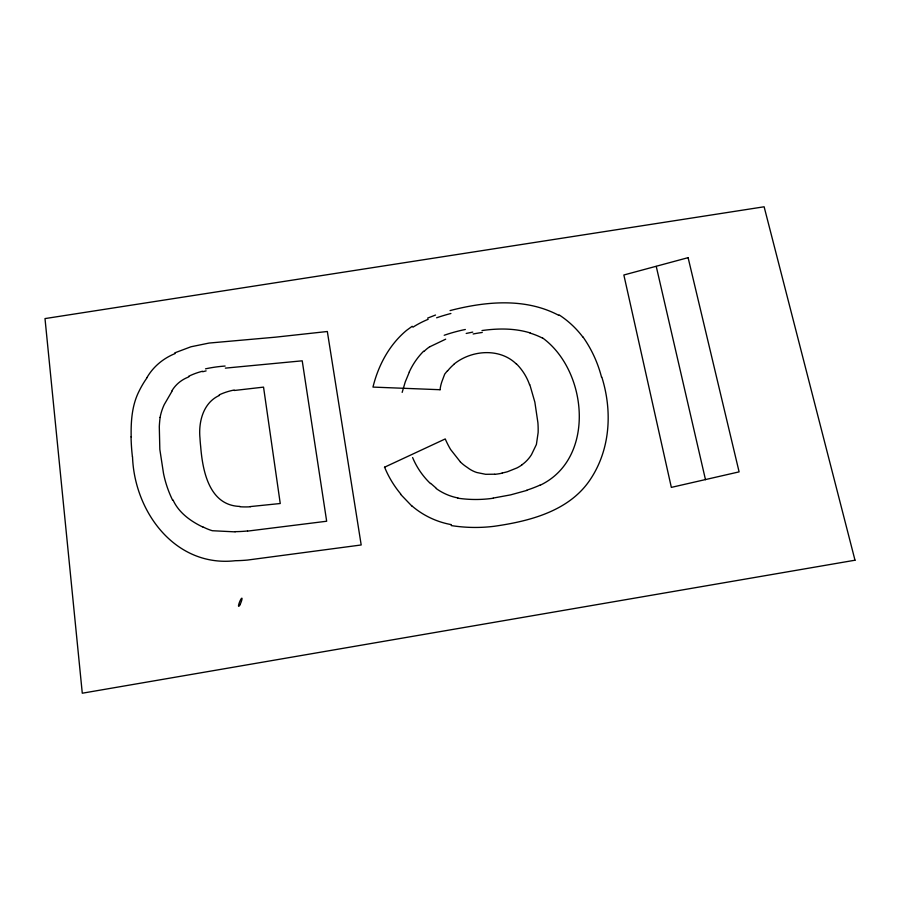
<?xml version="1.0" encoding="UTF-8"?>
<svg xmlns="http://www.w3.org/2000/svg" width="900" height="900" viewBox="0 0 900 900"><rect width="100%" height="100%" fill="white"/><g stroke="black" fill="none" stroke-linecap="round" stroke-linejoin="round"><path stroke-width="1.35" d="M402.165 392.4L405.225 382.016L409.331 372.082M172.013 391.219L164.25 404.584A62.663 58.331 26 0 0 160.076 417.465M447.525 370.631L444.713 374.108L441.968 381.409A42.053 40.297 1.3 0 0 440.055 389.723M423.934 351.495L424.856 350.629A39.454 37.395 -3.9 0 1 429.93 346.59M453.69 364.387C470.959 350.066 499.601 347.546 516.33 364.005M521.775 464.996L520.83 465.66A41.445 40.511 -8.7 0 1 516.904 467.955L507.532 471.713A66.983 65.734 -8 0 1 502.155 472.984M412.2 326.284L406.935 330.098A64.136 60.176 -3.8 0 0 405.574 331.211C388.856 345.532 378.157 365.895 372.971 387.09L440.123 389.723M429.986 346.68L445.68 339.176M219.487 395.392C203.265 402.559 198.36 421.897 199.98 438.176A153.968 142.875 37.8 0 0 200.666 446.479C202.635 471.161 209.295 505.553 239.974 506.43M188.888 376.796L187.74 377.336A36.09 33.401 20.6 0 0 171.765 391.072M174.735 352.879L190.98 346.77L209.093 343.058L275.434 337.174L327.33 331.504L361.192 544.972L247.523 560.059A159.311 156.308 30.4 0 1 235.305 560.711C175.196 567.574 134.325 511.74 132.525 456.683M540.045 485.291C595.946 458.809 587.835 370.957 542.689 338.006M384.424 467.269L445.241 438.941A102.971 98.752 7.7 0 0 450.562 449.449L460.451 462.015M427.624 318.116L435.532 315.034M526.804 490.421L510.637 494.865L493.2 498.082M450.079 310.579C485.572 301.376 525.296 297.551 558.821 315.371M202.669 371.734L206.111 370.89M466.2 333.45L472.748 332.111M234.259 390.488L263.543 387.124L280.249 503.516L250.312 506.576M481.995 330.559C497.97 328.298 514.575 328.129 530.134 332.899M247.545 531.113L326.666 521.235L302.22 360.821L225.36 368.123M494.685 474.21L485.618 474.3L476.685 472.478A31.174 30.409 -4.6 0 1 467.269 467.415A43.358 42.131 -2.4 0 1 460.44 462.026M235.102 531.866L212.299 530.719A52.718 50.726 20.7 0 1 202.871 526.849M202.77 527.029C190.541 521.123 178.796 512.752 173.036 500.006M436.444 488.407L430.706 483.368M411.998 506.194L400.5 494.224M529.796 384.593L534.859 402.154L537.896 422.651A95.625 92.138 -28.2 0 1 538.132 432.619L536.4 444.488L531.461 454.702A35.82 34.841 -12.4 0 1 521.741 464.951M601.83 377.123C612.439 410.906 610.447 449.055 590.524 479.137C569.576 511.076 529.796 521.201 494.134 526.298A153.259 152.1 -5.2 0 1 451.204 525.566M656.258 266.456L705.488 479.689M131.175 436.86C130.86 421.346 131.906 405.304 139.05 391.23A109.328 101.317 23.2 0 1 147.195 377.539M250.324 506.801A85.883 83.621 23.8 0 1 239.963 506.756M219.206 394.875A63.394 59.108 14.4 0 1 234.135 390.037M132.401 456.683A218.554 198.844 45 0 1 131.051 436.849M147.037 377.438A63.225 57.352 14.8 0 1 175.095 353.565M400.77 494.021A102.836 98.539 19.2 0 1 384.604 467.201M451.373 524.644A81.349 79.121 9.4 0 1 412.11 506.07M582.908 336.848A133.684 127.496 -39.5 0 1 601.538 377.201M559.136 314.91A101.475 96.862 -29 0 1 582.761 336.938M436.624 317.79A166.433 147.454 -9.2 0 1 450.911 313.493M412.886 327.206A91.969 84.082 -8.4 0 1 428.175 319.309M447.716 370.766A48.859 46.294 -8.5 0 1 453.78 364.478M516.454 363.881A59.242 56.801 -17 0 1 529.538 384.671M502.189 473.164A68.58 67.579 -7.5 0 1 494.696 474.334M409.252 372.049A75.566 72.034 1.5 0 1 423.608 351.202M444.195 335.272A156.071 145.586 -7.1 0 1 465.345 329.479M473.13 333.99A182.756 164.149 -8.8 0 1 482.265 332.449M530.066 333.079A77.276 73.013 -13.4 0 1 542.599 338.152M539.966 485.134A124.549 122.647 -12.7 0 1 526.725 490.196M493.223 498.24A122.67 121.961 -8.4 0 1 457.897 498.195M457.931 497.947A54.709 53.786 -2.3 0 1 436.298 488.621M430.47 483.593A78.964 76.646 5 0 1 412.616 457.549M172.609 500.186A112.804 105.874 33.2 0 1 163.496 473.355L159.829 449.415L159.3 426.645A137.059 127.069 35.9 0 1 160.11 417.476M188.606 376.324A72.101 66.521 15.5 0 1 202.511 371.239M205.515 368.843A130.309 119.61 11.8 0 1 225.112 366.053M247.523 530.966A125.336 121.433 25 0 1 235.102 531.653M688.106 257.659L623.857 274.995L671.344 487.384L739.102 471.87L688.106 257.659M855 560.216L82.282 693.214L45 318.589L764.123 206.786L855 560.216M239.951 604.766A4.421 0.754 -68.4 0 0 241.92 598.196A4.421 0.754 -68.4 0 0 238.905 603.889A4.421 0.754 -68.4 0 0 239.951 604.766"/></g></svg>
